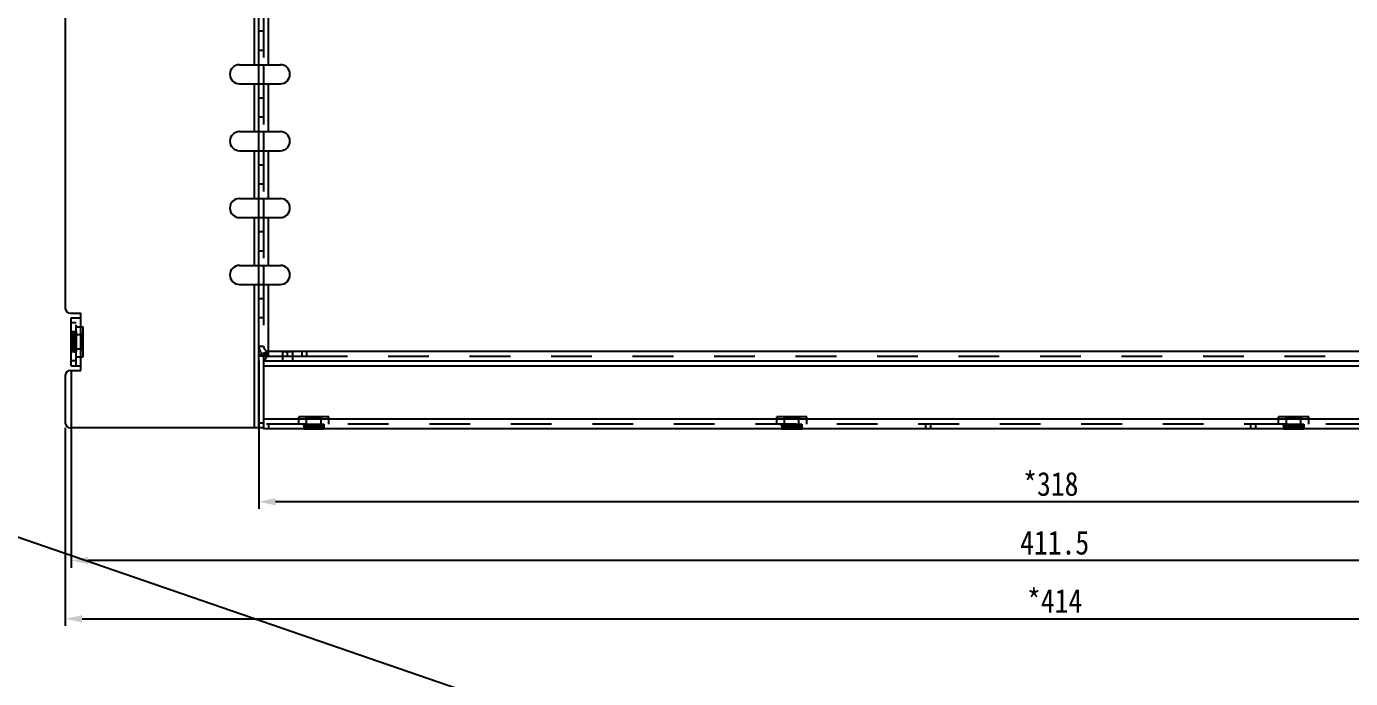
# Model space of a CAD drawing. Header units: millimetres. Extents: x 0 to 8948, y -1340 to 1100.
# Drawn here: x 6327.9 to 6604.9, y 403.5 to 539.9 of the extents above; entities that cross this region are included whole.
import ezdxf

# ---------------------------------------------------------------- set-up
doc = ezdxf.new("R2010")
doc.units = ezdxf.units.MM
doc.header["$LTSCALE"] = 85.25
doc.header["$PDMODE"] = 3
doc.header["$PDSIZE"] = 8
doc.linetypes.add('HIDDEN', pattern=[0.2, 0.1, -0.1])
doc.layers.get('0').update_dxf_attribs({"linetype": 'CONTINUOUS'})
doc.layers.get('Defpoints').update_dxf_attribs({"linetype": 'CONTINUOUS'})
doc.layers.add('02___PRT_ALL_AXES', color=7, linetype='CONTINUOUS')
doc.layers.add('DEFAULT_2', color=8, linetype='HIDDEN')
doc.styles.get("Standard").update_dxf_attribs({"font": 'txt', "width": 0.85})
doc.dimstyles.new('DIMSTYLE_1', dxfattribs={"dimtxt": 5, "dimasz": 3.5, "dimexe": 1.5, "dimexo": 1, "dimgap": 1.25, "dimtad": 1, "dimdsep": 46, "dimtxsty": 'Standard', "dimblk": '_FILLED', "dimblk1": '_FILLED', "dimblk2": '_FILLED', "dimcen": 0.09, "dimadec": 0, "dimazin": 0, "dimtp": 0.01, "dimtm": 0.01, "dimtfac": 1, "dimtofl": 0, "dimtmove": 0, "dimatfit": 3, "dimldrblk": '_FILLED', "dimfxl": 0, "dimtolj": 1, "dimarcsym": 0})

# ---------------------------------------------------------------- blocks, each defined once
blk = doc.blocks.new('_FILLED')
at = {"color": 0, "linetype": 'ByBlock'}
blk.add_solid([(0, 0), (-1, 0.214), (-1, -0.214)], dxfattribs=at)
blk = doc.blocks.new('*D28')
at = {"color": 0, "linetype": 'Continuous', "lineweight": -2, "transparency": 16777216}
for p, q in [((6336.01, 455.95), (6336.01, 414.48)), ((6750.01, 454.45), (6750.01, 414.48)), ((6339.51, 415.98), (6746.51, 415.98))]:
    blk.add_line(p, q, dxfattribs=at)
at = {"layer": 'Defpoints', "color": 0, "linetype": 'Continuous', "transparency": 16777216}
for p in [(6336.01, 456.95), (6750.01, 455.45), (6750.01, 415.98)]:
    blk.add_point(p, dxfattribs=at)
at = {"color": 0, "linetype": 'Continuous', "lineweight": -2, "transparency": 16777216, "xscale": 3.5, "yscale": 3.5, "zscale": 3.5, "rotation": 180}
blk.add_blockref('_FILLED', (6336.01, 415.98), dxfattribs=at)
at = {"color": 0, "linetype": 'Continuous', "lineweight": -2, "transparency": 16777216, "xscale": 3.5, "yscale": 3.5, "zscale": 3.5}
blk.add_blockref('_FILLED', (6750.01, 415.98), dxfattribs=at)
at = {"color": 0, "linetype": 'Continuous', "transparency": 16777216, "insert": (6543.01, 422.23), "char_height": 5, "width": 17, "attachment_point": 2}
blk.add_mtext('\\A1;*414', dxfattribs=at)
blk = doc.blocks.new('*D30')
at = {"color": 0, "linetype": 'Continuous', "lineweight": -2, "transparency": 16777216}
for p, q in [((6376.51, 469.95), (6376.51, 438.97)), ((6694.51, 469.95), (6694.51, 438.97)), ((6691.01, 440.47), (6380.01, 440.47))]:
    blk.add_line(p, q, dxfattribs=at)
at = {"layer": 'Defpoints', "color": 0, "linetype": 'Continuous', "transparency": 16777216}
for p in [(6376.51, 470.95), (6694.51, 470.95), (6376.51, 440.47)]:
    blk.add_point(p, dxfattribs=at)
at = {"color": 0, "linetype": 'Continuous', "lineweight": -2, "transparency": 16777216, "xscale": 3.5, "yscale": 3.5, "zscale": 3.5, "rotation": 180}
blk.add_blockref('_FILLED', (6376.51, 440.47), dxfattribs=at)
at = {"color": 0, "linetype": 'Continuous', "lineweight": -2, "transparency": 16777216, "xscale": 3.5, "yscale": 3.5, "zscale": 3.5}
blk.add_blockref('_FILLED', (6694.51, 440.47), dxfattribs=at)
at = {"color": 0, "linetype": 'Continuous', "transparency": 16777216, "insert": (6542.21, 446.72), "char_height": 5, "width": 17, "attachment_point": 2}
blk.add_mtext('\\A1;*318', dxfattribs=at)
blk = doc.blocks.new('*D35')
at = {"color": 0, "linetype": 'Continuous', "lineweight": -2, "transparency": 16777216}
for p, q in [((6748.76, 479.95), (6748.76, 426.68)), ((6337.26, 467.95), (6337.26, 426.68)), ((6745.26, 428.18), (6340.76, 428.18))]:
    blk.add_line(p, q, dxfattribs=at)
at = {"layer": 'Defpoints', "color": 0, "linetype": 'Continuous', "transparency": 16777216}
for p in [(6748.76, 480.95), (6337.26, 468.95), (6337.26, 428.18)]:
    blk.add_point(p, dxfattribs=at)
at = {"color": 0, "linetype": 'Continuous', "lineweight": -2, "transparency": 16777216, "xscale": 3.5, "yscale": 3.5, "zscale": 3.5, "rotation": 180}
blk.add_blockref('_FILLED', (6337.26, 428.18), dxfattribs=at)
at = {"color": 0, "linetype": 'Continuous', "lineweight": -2, "transparency": 16777216, "xscale": 3.5, "yscale": 3.5, "zscale": 3.5}
blk.add_blockref('_FILLED', (6748.76, 428.18), dxfattribs=at)
at = {"color": 0, "linetype": 'Continuous', "transparency": 16777216, "insert": (6543.01, 434.43), "char_height": 5, "width": 21.25, "attachment_point": 2}
blk.add_mtext('\\A1;411.5', dxfattribs=at)

msp = doc.modelspace()

# ---------------------------------------------------------------- linework, layer by layer
msp.add_line((4392.409, 1100), (7581.815, 0))
at = {"color": 3, "linetype": 'Continuous'}
for p, q in [((6376.513, 455.948), (6376.513, 696.948)), ((6336.013, 576.948), (6336.013, 480.948)), ((6375.513, 541.948), (6375.513, 531.948)), ((6378.513, 531.948), (6378.513, 541.948)), ((6372.455, 531.948), (6381.013, 531.948)), ((6372.455, 527.948), (6381.013, 527.948)), ((6375.513, 527.948), (6375.513, 517.948)), ((6378.513, 517.948), (6378.513, 527.948)), ((6372.455, 517.948), (6381.013, 517.948)), ((6372.455, 513.948), (6381.013, 513.948)), ((6375.513, 513.948), (6375.513, 503.948)), ((6378.513, 503.948), (6378.513, 513.948)), ((6372.455, 503.948), (6381.013, 503.948)), ((6372.455, 499.948), (6381.013, 499.948)), ((6375.513, 499.948), (6375.513, 489.948)), ((6378.513, 489.948), (6378.513, 499.948)), ((6372.455, 489.948), (6381.013, 489.948)), ((6372.455, 485.948), (6381.013, 485.948)), ((6375.513, 485.948), (6375.513, 455.948)), ((6378.513, 471.948), (6378.513, 485.948)), ((6337.013, 479.948), (6339.263, 479.948)), ((6339.263, 467.948), (6339.263, 479.948)), ((6337.263, 468.948), (6337.263, 478.948)), ((6337.263, 478.948), (6339.263, 478.948)), ((6692.513, 471.948), (6378.513, 471.948)), ((6337.263, 468.948), (6339.263, 468.948)), ((6377.513, 469.948), (6377.513, 457.748)), ((6377.513, 469.948), (6693.513, 469.948)), ((6377.513, 468.948), (6693.513, 468.948)), ((6336.013, 466.948), (6336.013, 456.948)), ((6337.013, 467.948), (6339.263, 467.948)), ((6693.513, 457.748), (6377.513, 457.748)), ((6376.513, 455.948), (6337.013, 455.948)), ((6377.513, 455.948), (6377.513, 455.748)), ((6693.513, 455.748), (6377.513, 455.748))]:
    msp.add_line(p, q, dxfattribs=at)
at = {"color": 7, "linetype": 'Continuous'}
for p, q in [((6377.513, 531.948), (6377.513, 527.948)), ((6377.513, 517.948), (6377.513, 513.948)), ((6377.513, 503.948), (6377.513, 499.948)), ((6377.513, 489.948), (6377.513, 485.948)), ((6377.513, 470.948), (6376.513, 470.948)), ((6377.513, 470.948), (6377.513, 469.948)), ((6377.513, 457.748), (6377.513, 455.948)), ((6377.513, 456.948), (6376.513, 456.948)), ((6377.513, 455.948), (6376.513, 455.948))]:
    msp.add_line(p, q, dxfattribs=at)
at = {"color": 3, "linetype": 'Continuous'}
for centre, radius, start, end in [((6372.455, 529.948), 2, 90, 270), ((6381.013, 529.948), 2, 270, 90), ((6372.455, 515.948), 2, 90, 270), ((6381.013, 515.948), 2, 270, 90), ((6372.455, 501.948), 2, 90, 270), ((6381.013, 501.948), 2, 270, 90), ((6372.455, 487.948), 2, 90, 270), ((6381.013, 487.948), 2, 270, 90), ((6337.013, 480.948), 1, 180, 270), ((6378.513, 472.948), 2, 242.28559, 250.01104), ((6337.013, 466.948), 1, 90, 180), ((6337.013, 456.948), 1, 180, 270)]:
    msp.add_arc(centre, radius, start, end, dxfattribs=at)
for points in [[(6376.513, 470.948), (6376.513, 471.046), (6376.644, 471.198), (6376.863, 471.335), (6377.224, 471.513), (6377.781, 471.714), (6378.257, 471.867), (6378.513, 471.948)], [(6377.513, 469.948), (6377.611, 469.948), (6377.763, 470.079), (6377.9, 470.298), (6378.078, 470.659), (6378.279, 471.215), (6378.432, 471.692), (6378.513, 471.948)]]:
    msp.add_open_spline(points, degree=3, knots=[0, 0, 0, 0, 0.1275582, 0.2247905, 0.3461005, 0.6491201, 1, 1, 1, 1], dxfattribs=at)
at = {"color": 7, "linetype": 'Continuous'}
for points in [[(6377.513, 470.948), (6377.513, 471.141), (6377.759, 471.433), (6378.139, 471.709), (6378.384, 471.866), (6378.513, 471.948)], [(6377.513, 470.948), (6377.706, 470.948), (6377.998, 471.194), (6378.274, 471.574), (6378.431, 471.819), (6378.513, 471.948)]]:
    msp.add_open_spline(points, degree=3, knots=[0, 0, 0, 0, 0.4006962, 0.6839153, 1, 1, 1, 1], dxfattribs=at)
at = {"layer": '02___PRT_ALL_AXES', "color": 8, "linetype": 'HIDDEN'}
for p, q in [((6337.263, 476.048), (6337.263, 471.848)), ((6338.263, 476.048), (6337.263, 476.048)), ((6338.263, 476.048), (6338.263, 471.848)), ((6338.263, 471.848), (6337.263, 471.848)), ((6381.463, 471.948), (6381.463, 469.948)), ((6381.463, 471.948), (6383.563, 471.948)), ((6381.463, 470.948), (6383.563, 470.948)), ((6382.513, 470.948), (6382.513, 471.948)), ((6383.563, 471.948), (6383.563, 469.948)), ((6381.463, 469.948), (6383.563, 469.948)), ((6385.913, 456.748), (6385.913, 455.748)), ((6385.913, 456.748), (6390.113, 456.748)), ((6385.913, 455.748), (6390.113, 455.748)), ((6390.113, 456.748), (6390.113, 455.748)), ((6485.913, 456.748), (6490.113, 456.748)), ((6485.913, 456.748), (6485.913, 455.748)), ((6485.913, 455.748), (6490.113, 455.748)), ((6490.113, 456.748), (6490.113, 455.748)), ((6590.913, 456.748), (6595.113, 456.748)), ((6590.913, 456.748), (6590.913, 455.748)), ((6590.913, 455.748), (6595.113, 455.748)), ((6595.113, 456.748), (6595.113, 455.748))]:
    msp.add_line(p, q, dxfattribs=at)
at = {"layer": 'DEFAULT_2', "color": 8, "linetype": 'HIDDEN'}
for p, q in [((6377.513, 541.948), (6377.513, 531.948)), ((6377.513, 538.948), (6376.513, 538.948)), ((6377.513, 534.948), (6376.513, 534.948)), ((6377.513, 527.948), (6377.513, 517.948)), ((6377.513, 524.948), (6376.513, 524.948)), ((6377.513, 520.948), (6376.513, 520.948)), ((6377.513, 513.948), (6377.513, 503.948)), ((6377.513, 510.948), (6376.513, 510.948)), ((6377.513, 506.948), (6376.513, 506.948)), ((6377.513, 499.948), (6377.513, 489.948)), ((6377.513, 496.948), (6376.513, 496.948)), ((6377.513, 492.948), (6376.513, 492.948)), ((6377.513, 485.948), (6377.513, 470.948)), ((6377.513, 482.948), (6376.513, 482.948)), ((6338.263, 477.948), (6337.263, 477.948)), ((6338.263, 468.948), (6338.263, 478.948)), ((6338.263, 477.098), (6339.763, 477.098)), ((6339.763, 470.798), (6339.763, 477.098)), ((6377.513, 478.948), (6376.513, 478.948)), ((6337.293, 476.073), (6337.293, 471.823)), ((6337.293, 476.073), (6337.393, 476.073)), ((6337.593, 475.448), (6337.293, 475.748)), ((6337.393, 476.073), (6337.393, 471.823)), ((6337.883, 475.848), (6337.393, 476.073)), ((6337.593, 475.448), (6337.593, 472.448)), ((6337.593, 475.448), (6339.463, 475.448)), ((6337.883, 476.073), (6337.883, 471.823)), ((6337.883, 476.073), (6338.263, 476.073)), ((6339.463, 475.448), (6339.763, 475.748)), ((6339.463, 475.448), (6339.463, 472.448)), ((6339.743, 473.504), (6339.743, 473.885)), ((6339.763, 473.885), (6339.743, 473.885)), ((6339.743, 473.884), (6339.763, 473.884)), ((6339.743, 473.856), (6339.763, 473.856)), ((6339.763, 473.852), (6339.743, 473.852)), ((6339.743, 473.845), (6339.763, 473.845)), ((6339.743, 473.844), (6339.763, 473.844)), ((6339.763, 473.838), (6339.743, 473.838)), ((6339.743, 473.837), (6339.763, 473.837)), ((6339.743, 473.811), (6339.763, 473.811)), ((6339.743, 473.805), (6339.763, 473.805)), ((6339.743, 473.778), (6339.763, 473.778)), ((6339.743, 473.732), (6339.763, 473.732)), ((6339.743, 473.721), (6339.763, 473.721)), ((6337.593, 472.448), (6337.293, 472.148)), ((6337.293, 471.823), (6337.393, 471.823)), ((6337.883, 472.048), (6337.393, 471.823)), ((6337.593, 472.448), (6339.463, 472.448)), ((6337.883, 471.823), (6338.263, 471.823)), ((6339.463, 472.448), (6339.763, 472.148)), ((6339.743, 473.696), (6339.763, 473.696)), ((6339.743, 473.687), (6339.763, 473.687)), ((6339.743, 473.686), (6339.763, 473.686)), ((6339.743, 473.671), (6339.763, 473.671)), ((6339.743, 473.593), (6339.763, 473.593)), ((6339.743, 473.59), (6339.763, 473.59)), ((6339.743, 473.585), (6339.763, 473.585)), ((6339.763, 473.585), (6339.743, 473.585)), ((6339.743, 473.578), (6339.763, 473.578)), ((6339.743, 473.556), (6339.763, 473.556)), ((6339.743, 473.555), (6339.763, 473.555)), ((6339.743, 473.554), (6339.763, 473.554)), ((6339.743, 473.545), (6339.763, 473.545)), ((6339.743, 473.505), (6339.763, 473.505)), ((6339.743, 473.504), (6339.763, 473.504)), ((6339.743, 471.472), (6339.743, 473.364)), ((6339.743, 473.364), (6339.763, 473.364)), ((6339.743, 473.352), (6339.763, 473.352)), ((6339.743, 473.193), (6339.763, 473.193)), ((6339.743, 473.186), (6339.763, 473.186)), ((6339.743, 473.158), (6339.763, 473.158)), ((6339.743, 473.146), (6339.763, 473.146)), ((6339.743, 473.117), (6339.763, 473.117)), ((6339.743, 473.109), (6339.763, 473.109)), ((6339.743, 473.081), (6339.763, 473.081)), ((6339.763, 473.047), (6339.743, 473.047)), ((6339.743, 472.918), (6339.763, 472.918)), ((6339.763, 472.91), (6339.743, 472.91)), ((6339.743, 472.88), (6339.763, 472.88)), ((6339.763, 472.862), (6339.743, 472.862)), ((6339.743, 472.852), (6339.763, 472.852)), ((6339.743, 472.839), (6339.763, 472.839)), ((6339.743, 472.81), (6339.763, 472.81)), ((6339.763, 472.792), (6339.743, 472.792)), ((6339.743, 472.716), (6339.763, 472.716)), ((6339.743, 472.716), (6339.763, 472.716)), ((6339.743, 472.709), (6339.763, 472.709)), ((6339.743, 472.68), (6339.763, 472.68)), ((6339.743, 472.641), (6339.763, 472.641)), ((6339.743, 472.639), (6339.763, 472.639)), ((6339.743, 472.628), (6339.763, 472.628)), ((6339.763, 472.628), (6339.743, 472.628)), ((6339.763, 472.617), (6339.743, 472.617)), ((6339.743, 472.605), (6339.763, 472.605)), ((6339.743, 472.594), (6339.763, 472.594)), ((6339.763, 472.57), (6339.743, 472.57)), ((6339.743, 472.563), (6339.763, 472.563)), ((6339.743, 472.503), (6339.763, 472.503)), ((6339.763, 472.496), (6339.743, 472.496)), ((6339.743, 472.462), (6339.763, 472.462)), ((6339.743, 472.461), (6339.763, 472.461)), ((6339.763, 472.46), (6339.743, 472.46)), ((6339.743, 472.447), (6339.763, 472.447)), ((6339.743, 472.435), (6339.763, 472.435)), ((6339.763, 472.432), (6339.743, 472.432)), ((6339.743, 472.431), (6339.763, 472.431)), ((6339.743, 472.421), (6339.763, 472.421)), ((6339.763, 472.417), (6339.743, 472.417)), ((6339.743, 472.404), (6339.763, 472.404)), ((6339.743, 472.402), (6339.763, 472.402)), ((6339.743, 472.386), (6339.763, 472.386)), ((6339.743, 472.38), (6339.763, 472.38)), ((6339.763, 472.355), (6339.743, 472.355)), ((6339.743, 472.343), (6339.763, 472.343)), ((6339.743, 472.342), (6339.763, 472.342)), ((6339.743, 472.282), (6339.763, 472.282)), ((6339.743, 472.281), (6339.763, 472.281)), ((6339.743, 472.273), (6339.763, 472.273)), ((6339.743, 472.271), (6339.763, 472.271)), ((6339.743, 472.259), (6339.763, 472.259)), ((6339.743, 472.256), (6339.763, 472.256)), ((6339.743, 472.253), (6339.763, 472.253)), ((6339.763, 472.239), (6339.743, 472.239)), ((6339.743, 472.238), (6339.763, 472.238)), ((6339.743, 472.236), (6339.763, 472.236)), ((6339.743, 472.233), (6339.763, 472.233)), ((6339.743, 472.216), (6339.763, 472.216)), ((6339.743, 472.149), (6339.763, 472.149)), ((6339.743, 472.142), (6339.763, 472.142)), ((6339.743, 472.139), (6339.763, 472.139)), ((6339.743, 472.136), (6339.763, 472.136)), ((6339.743, 472.106), (6339.763, 472.106)), ((6339.743, 472.094), (6339.763, 472.094)), ((6339.743, 472.049), (6339.763, 472.049)), ((6339.763, 472.048), (6339.743, 472.048)), ((6339.743, 472.036), (6339.763, 472.036)), ((6339.743, 472.026), (6339.763, 472.026)), ((6339.743, 472.02), (6339.763, 472.02)), ((6339.743, 472.019), (6339.763, 472.019)), ((6339.743, 471.992), (6339.763, 471.992)), ((6339.743, 471.99), (6339.763, 471.99)), ((6339.743, 471.989), (6339.763, 471.989)), ((6339.743, 471.969), (6339.763, 471.969)), ((6339.743, 471.957), (6339.763, 471.957)), ((6339.743, 471.948), (6339.763, 471.948)), ((6339.743, 471.915), (6339.763, 471.915)), ((6339.743, 471.834), (6339.763, 471.834)), ((6339.743, 471.801), (6339.763, 471.801)), ((6339.763, 471.577), (6339.743, 471.577)), ((6339.743, 471.567), (6339.763, 471.567)), ((6339.743, 471.557), (6339.763, 471.557)), ((6339.743, 471.555), (6339.763, 471.555)), ((6339.763, 471.554), (6339.743, 471.554)), ((6339.743, 471.554), (6339.763, 471.554)), ((6339.743, 471.516), (6339.763, 471.516)), ((6339.763, 471.509), (6339.743, 471.509)), ((6339.743, 471.486), (6339.763, 471.486)), ((6339.743, 471.472), (6339.763, 471.472)), ((6377.513, 472.948), (6376.513, 472.948)), ((6377.513, 470.948), (6378.513, 470.948)), ((6378.513, 470.948), (6378.513, 471.948)), ((6378.513, 470.948), (6386.513, 470.948)), ((6385.513, 471.948), (6385.513, 470.948)), ((6386.513, 471.948), (6386.513, 470.948)), ((6386.513, 470.948), (6684.513, 470.948)), ((6338.263, 469.948), (6337.263, 469.948)), ((6338.263, 470.798), (6339.763, 470.798)), ((6384.863, 456.748), (6384.863, 458.248)), ((6391.163, 458.248), (6384.863, 458.248)), ((6386.513, 457.948), (6386.213, 458.248)), ((6386.513, 456.078), (6386.513, 457.948)), ((6389.513, 457.948), (6386.513, 457.948)), ((6388.076, 458.248), (6388.076, 458.228)), ((6388.457, 458.228), (6388.076, 458.228)), ((6388.077, 458.228), (6388.077, 458.248)), ((6388.105, 458.228), (6388.105, 458.248)), ((6388.109, 458.248), (6388.109, 458.228)), ((6388.116, 458.228), (6388.116, 458.248)), ((6388.117, 458.228), (6388.117, 458.248)), ((6388.123, 458.248), (6388.123, 458.228)), ((6388.124, 458.228), (6388.124, 458.248)), ((6388.15, 458.228), (6388.15, 458.248)), ((6388.156, 458.228), (6388.156, 458.248)), ((6388.183, 458.228), (6388.183, 458.248)), ((6388.229, 458.228), (6388.229, 458.248)), ((6388.24, 458.228), (6388.24, 458.248)), ((6388.265, 458.228), (6388.265, 458.248)), ((6388.274, 458.228), (6388.274, 458.248)), ((6388.274, 458.228), (6388.274, 458.248)), ((6388.29, 458.228), (6388.29, 458.248)), ((6388.368, 458.228), (6388.368, 458.248)), ((6388.371, 458.228), (6388.371, 458.248)), ((6388.376, 458.248), (6388.376, 458.228)), ((6388.376, 458.228), (6388.376, 458.248)), ((6388.383, 458.228), (6388.383, 458.248)), ((6388.405, 458.228), (6388.405, 458.248)), ((6388.406, 458.228), (6388.406, 458.248)), ((6388.407, 458.228), (6388.407, 458.248)), ((6388.416, 458.228), (6388.416, 458.248)), ((6388.456, 458.228), (6388.456, 458.248)), ((6388.457, 458.228), (6388.457, 458.248)), ((6388.597, 458.228), (6388.597, 458.248)), ((6390.489, 458.228), (6388.597, 458.228)), ((6388.609, 458.228), (6388.609, 458.248)), ((6388.768, 458.228), (6388.768, 458.248)), ((6388.775, 458.228), (6388.775, 458.248)), ((6388.803, 458.228), (6388.803, 458.248)), ((6388.815, 458.228), (6388.815, 458.248)), ((6388.844, 458.228), (6388.844, 458.248)), ((6388.851, 458.228), (6388.851, 458.248)), ((6388.88, 458.228), (6388.88, 458.248)), ((6388.914, 458.248), (6388.914, 458.228)), ((6389.043, 458.228), (6389.043, 458.248)), ((6389.051, 458.248), (6389.051, 458.228)), ((6389.081, 458.228), (6389.081, 458.248)), ((6389.099, 458.248), (6389.099, 458.228)), ((6389.109, 458.228), (6389.109, 458.248)), ((6389.122, 458.228), (6389.122, 458.248)), ((6389.151, 458.228), (6389.151, 458.248)), ((6389.169, 458.248), (6389.169, 458.228)), ((6389.244, 458.228), (6389.244, 458.248)), ((6389.245, 458.228), (6389.245, 458.248)), ((6389.252, 458.228), (6389.252, 458.248)), ((6389.281, 458.228), (6389.281, 458.248)), ((6389.32, 458.228), (6389.32, 458.248)), ((6389.322, 458.228), (6389.322, 458.248)), ((6389.333, 458.248), (6389.333, 458.228)), ((6389.333, 458.228), (6389.333, 458.248)), ((6389.344, 458.248), (6389.344, 458.228)), ((6389.356, 458.228), (6389.356, 458.248)), ((6389.367, 458.228), (6389.367, 458.248)), ((6389.391, 458.248), (6389.391, 458.228)), ((6389.398, 458.228), (6389.398, 458.248)), ((6389.458, 458.228), (6389.458, 458.248)), ((6389.465, 458.248), (6389.465, 458.228)), ((6389.499, 458.228), (6389.499, 458.248)), ((6389.499, 458.248), (6389.499, 458.228)), ((6389.501, 458.248), (6389.501, 458.228)), ((6389.513, 457.948), (6389.813, 458.248)), ((6389.513, 456.078), (6389.513, 457.948)), ((6389.514, 458.228), (6389.514, 458.248)), ((6389.526, 458.228), (6389.526, 458.248)), ((6389.529, 458.248), (6389.529, 458.228)), ((6389.53, 458.228), (6389.53, 458.248)), ((6389.54, 458.228), (6389.54, 458.248)), ((6389.544, 458.248), (6389.544, 458.228)), ((6389.557, 458.228), (6389.557, 458.248)), ((6389.559, 458.228), (6389.559, 458.248)), ((6389.575, 458.228), (6389.575, 458.248)), ((6389.581, 458.228), (6389.581, 458.248)), ((6389.606, 458.248), (6389.606, 458.228)), ((6389.618, 458.228), (6389.618, 458.248)), ((6389.618, 458.228), (6389.618, 458.248)), ((6389.679, 458.228), (6389.679, 458.248)), ((6389.68, 458.228), (6389.68, 458.248)), ((6389.688, 458.228), (6389.688, 458.248)), ((6389.689, 458.228), (6389.689, 458.248)), ((6389.702, 458.248), (6389.702, 458.228)), ((6389.705, 458.228), (6389.705, 458.248)), ((6389.708, 458.228), (6389.708, 458.248)), ((6389.722, 458.248), (6389.722, 458.228)), ((6389.723, 458.228), (6389.723, 458.248)), ((6389.725, 458.228), (6389.725, 458.248)), ((6389.727, 458.228), (6389.727, 458.248)), ((6389.745, 458.228), (6389.745, 458.248)), ((6389.812, 458.248), (6389.812, 458.228)), ((6389.819, 458.248), (6389.819, 458.228)), ((6389.822, 458.228), (6389.822, 458.248)), ((6389.825, 458.228), (6389.825, 458.248)), ((6389.855, 458.228), (6389.855, 458.248)), ((6389.867, 458.228), (6389.867, 458.248)), ((6389.912, 458.228), (6389.912, 458.248)), ((6389.913, 458.248), (6389.913, 458.228)), ((6389.925, 458.228), (6389.925, 458.248)), ((6389.935, 458.228), (6389.935, 458.248)), ((6389.941, 458.228), (6389.941, 458.248)), ((6389.942, 458.228), (6389.942, 458.248)), ((6389.969, 458.228), (6389.969, 458.248)), ((6389.971, 458.228), (6389.971, 458.248)), ((6389.972, 458.228), (6389.972, 458.248)), ((6389.992, 458.228), (6389.992, 458.248)), ((6390.004, 458.228), (6390.004, 458.248)), ((6390.013, 458.228), (6390.013, 458.248)), ((6390.046, 458.228), (6390.046, 458.248)), ((6390.127, 458.228), (6390.127, 458.248)), ((6390.16, 458.228), (6390.16, 458.248)), ((6390.384, 458.248), (6390.384, 458.228)), ((6390.394, 458.228), (6390.394, 458.248)), ((6390.404, 458.228), (6390.404, 458.248)), ((6390.406, 458.228), (6390.406, 458.248)), ((6390.407, 458.228), (6390.407, 458.248)), ((6390.407, 458.248), (6390.407, 458.228)), ((6390.445, 458.228), (6390.445, 458.248)), ((6390.452, 458.248), (6390.452, 458.228)), ((6390.475, 458.228), (6390.475, 458.248)), ((6390.489, 458.228), (6390.489, 458.248)), ((6391.163, 456.748), (6391.163, 458.248)), ((6491.163, 458.248), (6484.863, 458.248)), ((6484.863, 456.748), (6484.863, 458.248)), ((6486.513, 457.948), (6486.213, 458.248)), ((6489.513, 457.948), (6486.513, 457.948)), ((6486.513, 456.078), (6486.513, 457.948)), ((6488.076, 458.248), (6488.076, 458.228)), ((6488.457, 458.228), (6488.076, 458.228)), ((6488.077, 458.228), (6488.077, 458.248)), ((6488.105, 458.228), (6488.105, 458.248)), ((6488.109, 458.248), (6488.109, 458.228)), ((6488.116, 458.228), (6488.116, 458.248)), ((6488.117, 458.228), (6488.117, 458.248)), ((6488.123, 458.248), (6488.123, 458.228)), ((6488.124, 458.228), (6488.124, 458.248)), ((6488.15, 458.228), (6488.15, 458.248)), ((6488.156, 458.228), (6488.156, 458.248)), ((6488.183, 458.228), (6488.183, 458.248)), ((6488.229, 458.228), (6488.229, 458.248)), ((6488.24, 458.228), (6488.24, 458.248)), ((6488.265, 458.228), (6488.265, 458.248)), ((6488.274, 458.228), (6488.274, 458.248)), ((6488.274, 458.228), (6488.274, 458.248)), ((6488.29, 458.228), (6488.29, 458.248)), ((6488.368, 458.228), (6488.368, 458.248)), ((6488.371, 458.228), (6488.371, 458.248)), ((6488.376, 458.248), (6488.376, 458.228)), ((6488.376, 458.228), (6488.376, 458.248)), ((6488.383, 458.228), (6488.383, 458.248)), ((6488.405, 458.228), (6488.405, 458.248)), ((6488.406, 458.228), (6488.406, 458.248)), ((6488.407, 458.228), (6488.407, 458.248)), ((6488.416, 458.228), (6488.416, 458.248)), ((6488.456, 458.228), (6488.456, 458.248)), ((6488.457, 458.228), (6488.457, 458.248)), ((6488.597, 458.228), (6488.597, 458.248)), ((6490.489, 458.228), (6488.597, 458.228)), ((6488.609, 458.228), (6488.609, 458.248)), ((6488.768, 458.228), (6488.768, 458.248)), ((6488.775, 458.228), (6488.775, 458.248)), ((6488.803, 458.228), (6488.803, 458.248)), ((6488.815, 458.228), (6488.815, 458.248)), ((6488.844, 458.228), (6488.844, 458.248)), ((6488.851, 458.228), (6488.851, 458.248)), ((6488.88, 458.228), (6488.88, 458.248)), ((6488.914, 458.248), (6488.914, 458.228)), ((6489.043, 458.228), (6489.043, 458.248)), ((6489.051, 458.248), (6489.051, 458.228)), ((6489.081, 458.228), (6489.081, 458.248)), ((6489.099, 458.248), (6489.099, 458.228)), ((6489.109, 458.228), (6489.109, 458.248)), ((6489.122, 458.228), (6489.122, 458.248)), ((6489.151, 458.228), (6489.151, 458.248)), ((6489.169, 458.248), (6489.169, 458.228)), ((6489.244, 458.228), (6489.244, 458.248)), ((6489.245, 458.228), (6489.245, 458.248)), ((6489.252, 458.228), (6489.252, 458.248)), ((6489.281, 458.228), (6489.281, 458.248)), ((6489.32, 458.228), (6489.32, 458.248)), ((6489.322, 458.228), (6489.322, 458.248)), ((6489.333, 458.248), (6489.333, 458.228)), ((6489.333, 458.228), (6489.333, 458.248)), ((6489.344, 458.248), (6489.344, 458.228)), ((6489.356, 458.228), (6489.356, 458.248)), ((6489.367, 458.228), (6489.367, 458.248)), ((6489.391, 458.248), (6489.391, 458.228)), ((6489.398, 458.228), (6489.398, 458.248)), ((6489.458, 458.228), (6489.458, 458.248)), ((6489.465, 458.248), (6489.465, 458.228)), ((6489.499, 458.228), (6489.499, 458.248)), ((6489.499, 458.248), (6489.499, 458.228)), ((6489.501, 458.248), (6489.501, 458.228)), ((6489.513, 457.948), (6489.813, 458.248)), ((6489.513, 456.078), (6489.513, 457.948)), ((6489.514, 458.228), (6489.514, 458.248)), ((6489.526, 458.228), (6489.526, 458.248)), ((6489.529, 458.248), (6489.529, 458.228)), ((6489.53, 458.228), (6489.53, 458.248)), ((6489.54, 458.228), (6489.54, 458.248)), ((6489.544, 458.248), (6489.544, 458.228)), ((6489.557, 458.228), (6489.557, 458.248)), ((6489.559, 458.228), (6489.559, 458.248)), ((6489.575, 458.228), (6489.575, 458.248)), ((6489.581, 458.228), (6489.581, 458.248)), ((6489.606, 458.248), (6489.606, 458.228)), ((6489.618, 458.228), (6489.618, 458.248)), ((6489.618, 458.228), (6489.618, 458.248)), ((6489.679, 458.228), (6489.679, 458.248)), ((6489.68, 458.228), (6489.68, 458.248)), ((6489.688, 458.228), (6489.688, 458.248)), ((6489.689, 458.228), (6489.689, 458.248)), ((6489.702, 458.248), (6489.702, 458.228)), ((6489.705, 458.228), (6489.705, 458.248)), ((6489.708, 458.228), (6489.708, 458.248)), ((6489.722, 458.248), (6489.722, 458.228)), ((6489.723, 458.228), (6489.723, 458.248)), ((6489.725, 458.228), (6489.725, 458.248)), ((6489.727, 458.228), (6489.727, 458.248)), ((6489.745, 458.228), (6489.745, 458.248)), ((6489.812, 458.248), (6489.812, 458.228)), ((6489.819, 458.248), (6489.819, 458.228)), ((6489.822, 458.228), (6489.822, 458.248)), ((6489.825, 458.228), (6489.825, 458.248)), ((6489.855, 458.228), (6489.855, 458.248)), ((6489.867, 458.228), (6489.867, 458.248)), ((6489.912, 458.228), (6489.912, 458.248)), ((6489.913, 458.248), (6489.913, 458.228)), ((6489.925, 458.228), (6489.925, 458.248)), ((6489.935, 458.228), (6489.935, 458.248)), ((6489.941, 458.228), (6489.941, 458.248)), ((6489.942, 458.228), (6489.942, 458.248)), ((6489.969, 458.228), (6489.969, 458.248)), ((6489.971, 458.228), (6489.971, 458.248)), ((6489.972, 458.228), (6489.972, 458.248)), ((6489.992, 458.228), (6489.992, 458.248)), ((6490.004, 458.228), (6490.004, 458.248)), ((6490.013, 458.228), (6490.013, 458.248)), ((6490.046, 458.228), (6490.046, 458.248)), ((6490.127, 458.228), (6490.127, 458.248)), ((6490.16, 458.228), (6490.16, 458.248)), ((6490.384, 458.248), (6490.384, 458.228)), ((6490.394, 458.228), (6490.394, 458.248)), ((6490.404, 458.228), (6490.404, 458.248)), ((6490.406, 458.228), (6490.406, 458.248)), ((6490.407, 458.228), (6490.407, 458.248)), ((6490.407, 458.248), (6490.407, 458.228)), ((6490.445, 458.228), (6490.445, 458.248)), ((6490.452, 458.248), (6490.452, 458.228)), ((6490.475, 458.228), (6490.475, 458.248)), ((6490.489, 458.228), (6490.489, 458.248)), ((6491.163, 456.748), (6491.163, 458.248)), ((6596.163, 458.248), (6589.863, 458.248)), ((6589.863, 456.748), (6589.863, 458.248)), ((6591.513, 457.948), (6591.213, 458.248)), ((6594.513, 457.948), (6591.513, 457.948)), ((6591.513, 456.078), (6591.513, 457.948)), ((6593.076, 458.248), (6593.076, 458.228)), ((6593.457, 458.228), (6593.076, 458.228)), ((6593.077, 458.228), (6593.077, 458.248)), ((6593.105, 458.228), (6593.105, 458.248)), ((6593.109, 458.248), (6593.109, 458.228)), ((6593.116, 458.228), (6593.116, 458.248)), ((6593.117, 458.228), (6593.117, 458.248)), ((6593.123, 458.248), (6593.123, 458.228)), ((6593.124, 458.228), (6593.124, 458.248)), ((6593.15, 458.228), (6593.15, 458.248)), ((6593.156, 458.228), (6593.156, 458.248)), ((6593.183, 458.228), (6593.183, 458.248)), ((6593.229, 458.228), (6593.229, 458.248)), ((6593.24, 458.228), (6593.24, 458.248)), ((6593.265, 458.228), (6593.265, 458.248)), ((6593.274, 458.228), (6593.274, 458.248)), ((6593.274, 458.228), (6593.274, 458.248)), ((6593.29, 458.228), (6593.29, 458.248)), ((6593.368, 458.228), (6593.368, 458.248)), ((6593.371, 458.228), (6593.371, 458.248)), ((6593.376, 458.248), (6593.376, 458.228)), ((6593.376, 458.228), (6593.376, 458.248)), ((6593.383, 458.228), (6593.383, 458.248)), ((6593.405, 458.228), (6593.405, 458.248)), ((6593.406, 458.228), (6593.406, 458.248)), ((6593.407, 458.228), (6593.407, 458.248)), ((6593.416, 458.228), (6593.416, 458.248)), ((6593.456, 458.228), (6593.456, 458.248)), ((6593.457, 458.228), (6593.457, 458.248)), ((6593.597, 458.228), (6593.597, 458.248)), ((6595.489, 458.228), (6593.597, 458.228)), ((6593.609, 458.228), (6593.609, 458.248)), ((6593.768, 458.228), (6593.768, 458.248)), ((6593.775, 458.228), (6593.775, 458.248)), ((6593.803, 458.228), (6593.803, 458.248)), ((6593.815, 458.228), (6593.815, 458.248)), ((6593.844, 458.228), (6593.844, 458.248)), ((6593.851, 458.228), (6593.851, 458.248)), ((6593.88, 458.228), (6593.88, 458.248)), ((6593.914, 458.248), (6593.914, 458.228)), ((6594.043, 458.228), (6594.043, 458.248)), ((6594.051, 458.248), (6594.051, 458.228)), ((6594.081, 458.228), (6594.081, 458.248)), ((6594.099, 458.248), (6594.099, 458.228)), ((6594.109, 458.228), (6594.109, 458.248)), ((6594.122, 458.228), (6594.122, 458.248)), ((6594.151, 458.228), (6594.151, 458.248)), ((6594.169, 458.248), (6594.169, 458.228)), ((6594.244, 458.228), (6594.244, 458.248)), ((6594.245, 458.228), (6594.245, 458.248)), ((6594.252, 458.228), (6594.252, 458.248)), ((6594.281, 458.228), (6594.281, 458.248)), ((6594.32, 458.228), (6594.32, 458.248)), ((6594.322, 458.228), (6594.322, 458.248)), ((6594.333, 458.248), (6594.333, 458.228)), ((6594.333, 458.228), (6594.333, 458.248)), ((6594.344, 458.248), (6594.344, 458.228)), ((6594.356, 458.228), (6594.356, 458.248)), ((6594.367, 458.228), (6594.367, 458.248)), ((6594.391, 458.248), (6594.391, 458.228)), ((6594.398, 458.228), (6594.398, 458.248)), ((6594.458, 458.228), (6594.458, 458.248)), ((6594.465, 458.248), (6594.465, 458.228)), ((6594.499, 458.228), (6594.499, 458.248)), ((6594.499, 458.248), (6594.499, 458.228)), ((6594.501, 458.248), (6594.501, 458.228)), ((6594.513, 457.948), (6594.813, 458.248)), ((6594.513, 456.078), (6594.513, 457.948)), ((6594.514, 458.228), (6594.514, 458.248)), ((6594.526, 458.228), (6594.526, 458.248)), ((6594.529, 458.248), (6594.529, 458.228)), ((6594.53, 458.228), (6594.53, 458.248)), ((6594.54, 458.228), (6594.54, 458.248)), ((6594.544, 458.248), (6594.544, 458.228)), ((6594.557, 458.228), (6594.557, 458.248)), ((6594.559, 458.228), (6594.559, 458.248)), ((6594.575, 458.228), (6594.575, 458.248)), ((6594.581, 458.228), (6594.581, 458.248)), ((6594.606, 458.248), (6594.606, 458.228)), ((6594.618, 458.228), (6594.618, 458.248)), ((6594.618, 458.228), (6594.618, 458.248)), ((6594.679, 458.228), (6594.679, 458.248)), ((6594.68, 458.228), (6594.68, 458.248)), ((6594.688, 458.228), (6594.688, 458.248)), ((6594.689, 458.228), (6594.689, 458.248)), ((6594.702, 458.248), (6594.702, 458.228)), ((6594.705, 458.228), (6594.705, 458.248)), ((6594.708, 458.228), (6594.708, 458.248)), ((6594.722, 458.248), (6594.722, 458.228)), ((6594.723, 458.228), (6594.723, 458.248)), ((6594.725, 458.228), (6594.725, 458.248)), ((6594.727, 458.228), (6594.727, 458.248)), ((6594.745, 458.228), (6594.745, 458.248)), ((6594.812, 458.248), (6594.812, 458.228)), ((6594.819, 458.248), (6594.819, 458.228)), ((6594.822, 458.228), (6594.822, 458.248)), ((6594.825, 458.228), (6594.825, 458.248)), ((6594.855, 458.228), (6594.855, 458.248)), ((6594.867, 458.228), (6594.867, 458.248)), ((6594.912, 458.228), (6594.912, 458.248)), ((6594.913, 458.248), (6594.913, 458.228)), ((6594.925, 458.228), (6594.925, 458.248)), ((6594.935, 458.228), (6594.935, 458.248)), ((6594.941, 458.228), (6594.941, 458.248)), ((6594.942, 458.228), (6594.942, 458.248)), ((6594.969, 458.228), (6594.969, 458.248)), ((6594.971, 458.228), (6594.971, 458.248)), ((6594.972, 458.228), (6594.972, 458.248)), ((6594.992, 458.228), (6594.992, 458.248)), ((6595.004, 458.228), (6595.004, 458.248)), ((6595.013, 458.228), (6595.013, 458.248)), ((6595.046, 458.228), (6595.046, 458.248)), ((6595.127, 458.228), (6595.127, 458.248)), ((6595.16, 458.228), (6595.16, 458.248)), ((6595.384, 458.248), (6595.384, 458.228)), ((6595.394, 458.228), (6595.394, 458.248)), ((6595.404, 458.228), (6595.404, 458.248)), ((6595.406, 458.228), (6595.406, 458.248)), ((6595.407, 458.228), (6595.407, 458.248)), ((6595.407, 458.248), (6595.407, 458.228)), ((6595.445, 458.228), (6595.445, 458.248)), ((6595.452, 458.248), (6595.452, 458.228)), ((6595.475, 458.228), (6595.475, 458.248)), ((6595.489, 458.228), (6595.489, 458.248)), ((6596.163, 456.748), (6596.163, 458.248)), ((6693.513, 456.748), (6377.513, 456.748)), ((6378.513, 456.748), (6378.513, 455.748)), ((6385.888, 456.368), (6385.888, 456.748)), ((6385.888, 456.368), (6390.138, 456.368)), ((6386.113, 456.368), (6385.888, 455.878)), ((6385.888, 455.778), (6385.888, 455.878)), ((6390.138, 455.878), (6385.888, 455.878)), ((6385.888, 455.778), (6390.138, 455.778)), ((6386.513, 456.078), (6386.213, 455.778)), ((6389.513, 456.078), (6386.513, 456.078)), ((6389.513, 456.078), (6389.813, 455.778)), ((6389.913, 456.368), (6390.138, 455.878)), ((6390.138, 456.368), (6390.138, 456.748)), ((6390.138, 455.778), (6390.138, 455.878)), ((6485.888, 456.368), (6485.888, 456.748)), ((6485.888, 456.368), (6490.138, 456.368)), ((6486.113, 456.368), (6485.888, 455.878)), ((6490.138, 455.878), (6485.888, 455.878)), ((6485.888, 455.778), (6485.888, 455.878)), ((6485.888, 455.778), (6490.138, 455.778)), ((6486.513, 456.078), (6486.213, 455.778)), ((6489.513, 456.078), (6486.513, 456.078)), ((6489.513, 456.078), (6489.813, 455.778)), ((6489.913, 456.368), (6490.138, 455.878)), ((6490.138, 456.368), (6490.138, 456.748)), ((6490.138, 455.778), (6490.138, 455.878)), ((6516.013, 456.748), (6516.013, 455.748)), ((6517.013, 456.748), (6517.013, 455.748)), ((6584.013, 456.748), (6584.013, 455.748)), ((6585.013, 456.748), (6585.013, 455.748)), ((6590.888, 456.368), (6590.888, 456.748)), ((6590.888, 456.368), (6595.138, 456.368)), ((6591.113, 456.368), (6590.888, 455.878)), ((6595.138, 455.878), (6590.888, 455.878)), ((6590.888, 455.778), (6590.888, 455.878)), ((6590.888, 455.778), (6595.138, 455.778)), ((6591.513, 456.078), (6591.213, 455.778)), ((6594.513, 456.078), (6591.513, 456.078)), ((6594.513, 456.078), (6594.813, 455.778)), ((6594.913, 456.368), (6595.138, 455.878)), ((6595.138, 456.368), (6595.138, 456.748)), ((6595.138, 455.778), (6595.138, 455.878))]:
    msp.add_line(p, q, dxfattribs=at)
for radius, start, end in [(2, 180, 242.28559), (1, 180, 270), (2, 250.01104, 270)]:
    msp.add_arc((6378.513, 472.948), radius, start, end, dxfattribs=at)

# ---------------------------------------------------------------- dimensions: what is measured, and where the dimension line sits
at = {"color": 2, "linetype": 'Continuous'}
dim = msp.add_linear_dim(base=(6337.263, 428.175), p1=(6748.763, 480.948), p2=(6337.263, 468.948), angle=180, dimstyle='DIMSTYLE_1', dxfattribs=at)
dim.commit()
dim.dimension.update_dxf_attribs({"geometry": '*D35', "text_midpoint": (6543.013, 428.175), "dimtype": 160})
dim = msp.add_linear_dim(base=(6376.513, 440.465), p1=(6694.513, 470.948), p2=(6376.513, 470.948), angle=180, text='*<>', dimstyle='DIMSTYLE_1', dxfattribs=at)
dim.commit()
dim.dimension.update_dxf_attribs({"geometry": '*D30', "text_midpoint": (6542.207, 440.465), "dimtype": 160})
dim = msp.add_linear_dim(base=(6750.013, 415.98), p1=(6336.013, 456.948), p2=(6750.013, 455.448), text='*<>', dimstyle='DIMSTYLE_1', dxfattribs=at)
dim.commit()
dim.dimension.update_dxf_attribs({"geometry": '*D28', "text_midpoint": (6543.013, 415.98), "dimtype": 160})

doc.saveas('drawing.dxf')
